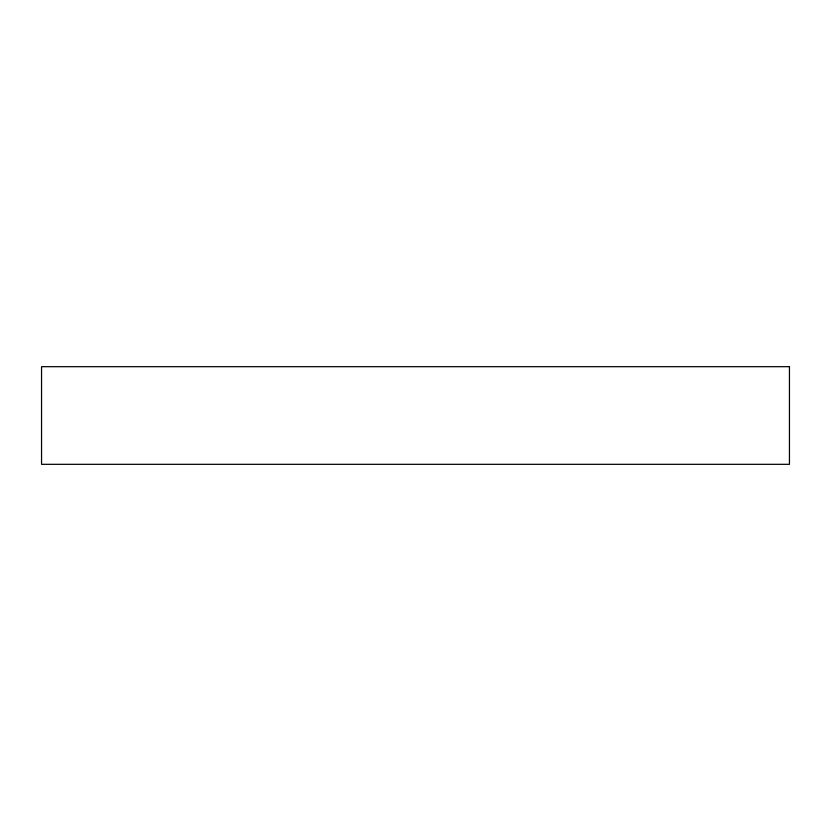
<?xml version="1.0" encoding="UTF-8"?>
<svg xmlns="http://www.w3.org/2000/svg" width="831" height="831" viewBox="0 0 831 831"><rect width="100%" height="100%" fill="white"/><g stroke="black" fill="none" stroke-linecap="round" stroke-linejoin="round"><path stroke-width="1.25" d="M789.45 366.679L41.55 366.679L41.55 464.321L789.45 464.321L789.45 366.679"/></g></svg>
